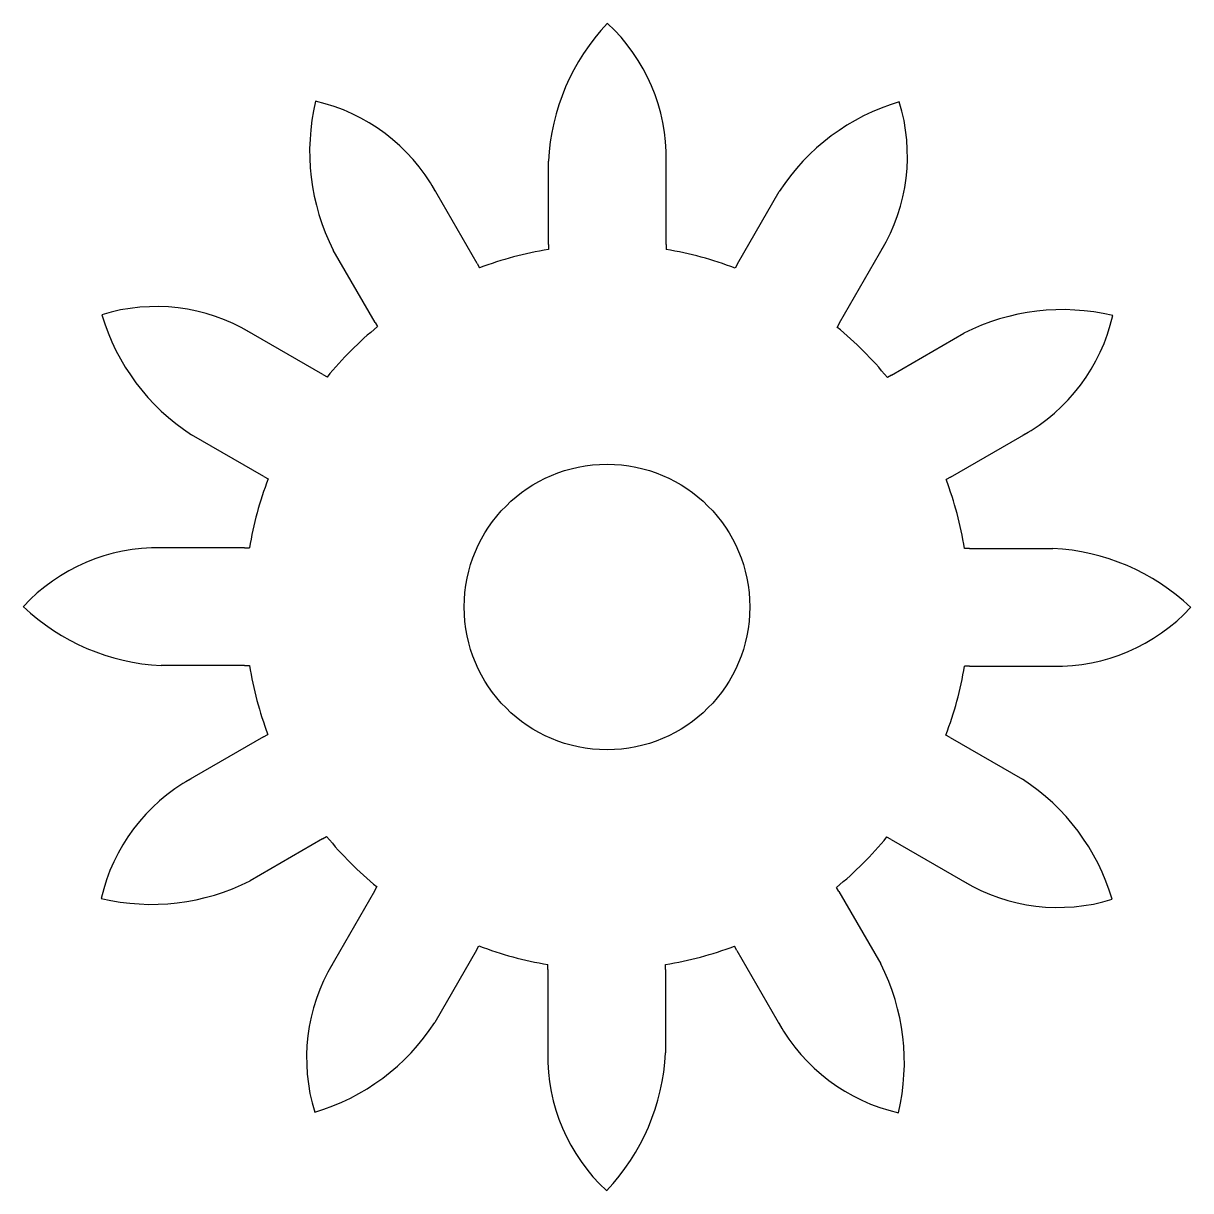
# Model space of a CAD drawing. Header units: millimetres. Extents: x -19 to 273, y -19 to 175.
# Drawn here: x -19.46 to 19.46, y -19.46 to 19.46 of the extents above; entities outside this region: 2.
import ezdxf

# ---------------------------------------------------------------- set-up
doc = ezdxf.new("R2010")
doc.units = ezdxf.units.MM

# ---------------------------------------------------------------- blocks, each defined once
blk = doc.blocks.new('*U1')
for p, q in [((-3.607, 1.964), (-3.768, 1.964)), ((-3.607, 1.964), (-0.819, 1.964)), ((-3.607, -1.963), (-3.772, -1.963)), ((-3.607, -1.963), (-0.606, -1.963))]:
    blk.add_line(p, q)
for centre, radius, start, end in [((-1.195, -5.251), 7.225, 46.5698, 87.019), ((-0.714, 4.15), 6.114, 268.9866, 317.1965)]:
    blk.add_arc(centre, radius, start, end)
blk = doc.blocks.new('*U2')
at = {"color": 0, "linetype": 'ByBlock', "lineweight": -2, "transparency": 16777216}
for p, rotation in [((0.011, 15.692), 89.99999999999999), ((-7.836, 13.595), 120), ((7.856, 13.584), 59.99999999999999), ((-13.584, 7.856), 150), ((13.595, 7.836), 30.00000000000003), ((-15.692, 0.011), 180), ((-13.595, -7.836), 209.9999999999999), ((13.584, -7.856), 329.9999999999998), ((-7.856, -13.584), 239.9999999999999), ((7.836, -13.595), 299.9999999999998), ((-0.011, -15.692), 269.9999999999998)]:
    blk.add_blockref('*U1', p, dxfattribs=dict(at, rotation=rotation))
blk.add_blockref('*U1', (15.692, -0.011), dxfattribs=at)

msp = doc.modelspace()

# ---------------------------------------------------------------- linework, layer by layer
msp.add_circle((0, 0), 4.763)
for centre, radius, start, end in [((158.896, 50.693), 147.082, 122.2354, 122.2861), ((258.802, 159.195), 15.748, 312.8118, 333.0294), ((0, 0), 12.082, 99.301, 110.5961), ((0, 0), 12.082, 69.301, 80.5961), ((0, 0), 12.082, 129.301, 140.5961), ((0, 0), 12.082, 39.301, 50.5961), ((0, 0), 12.082, 159.301, 170.5961), ((0, 0), 12.082, 9.301, 20.5961), ((0, 0), 12.082, 189.301, 200.5961), ((0, 0), 12.082, 339.301, 350.5961), ((0, 0), 12.082, 219.301, 230.5961), ((0, 0), 12.082, 309.301, 320.5961), ((0, 0), 12.082, 249.301, 260.5961), ((0, 0), 12.082, 279.301, 290.5961)]:
    msp.add_arc(centre, radius, start, end)

# ---------------------------------------------------------------- block references
msp.add_blockref('*U2', (0, 0))

doc.saveas('drawing.dxf')
